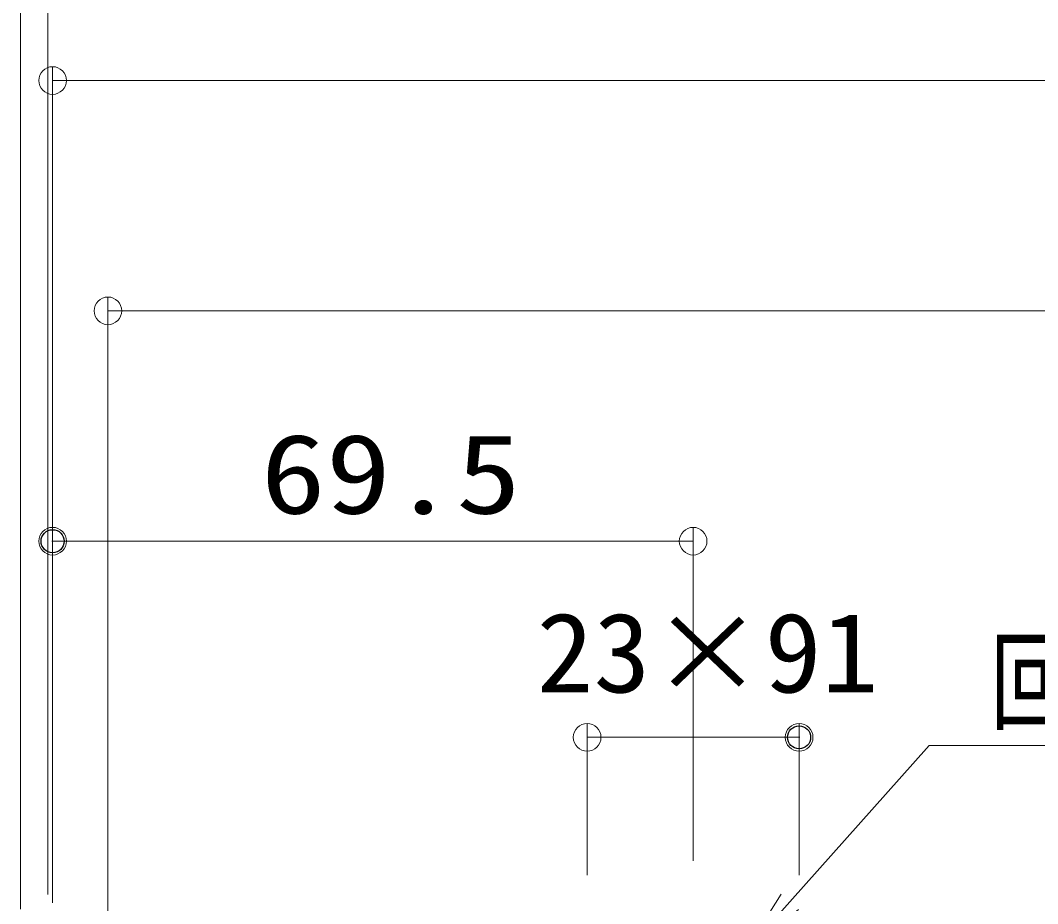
# Model space of a CAD drawing. Units: millimetres, scale not verified. Extents: x -800 to 800, y -554 to 554.
# Drawn here: x -245.3 to -135, y 88 to 183.9 of the extents above; entities that cross this region are included whole.
import ezdxf
from ezdxf.enums import TextEntityAlignment as Align

# ---------------------------------------------------------------- set-up
doc = ezdxf.new("R2010")
doc.units = ezdxf.units.MM
doc.header["$LTSCALE"] = 5
doc.header["$PDMODE"] = 32
doc.header["$PDSIZE"] = 2.5
doc.layers.add('0-4_SUNPO', color=1, linetype='Continuous', lineweight=9)
doc.layers.add('0-5_0', color=7, linetype='Continuous', lineweight=9)
doc.layers.add('0-6_DEFPOINTS', color=7, linetype='Continuous')
doc.styles.add('ＭＳ ゴシック', font='')
doc.styles.get('ＭＳ ゴシック').set_extended_font_data('MS Gothic')

# ---------------------------------------------------------------- blocks, each defined once
blk = doc.blocks.new('_ORIGIN')
at = {"layer": '0-5_0', "color": 1}
blk.add_line((0, 0), (-5, 0), dxfattribs=at)
blk.add_circle((0, 0), 2.5, dxfattribs=at)
blk = doc.blocks.new('MLeader18')
at = {"layer": '0-4_SUNPO'}
blk.add_line((-137.534, 86.145), (-90.793, 86.145), dxfattribs=at)
at = {"layer": '0-4_SUNPO', "color": 7}
blk.add_line((-161.332, 58.135), (-156.608, 63.96), dxfattribs=at)
at = {"layer": '0-4_SUNPO'}
blk.add_lwpolyline([(-156.608, 63.96), (-138.614, 86.145), (-137.534, 86.145)], dxfattribs=at)
at = {"layer": '0-4_SUNPO', "color": 7}
blk.add_lwpolyline([(-155.637, 63.173), (-161.332, 58.135), (-157.578, 64.747)], dxfattribs=at)
at = {"layer": '0-4_SUNPO', "color": 2, "style": 'ＭＳ ゴシック', "width": 0.75}
blk.add_text('取手カバー', height=8.651, dxfattribs=at).set_placement((-131.534, 86.135), align=Align.BOTTOM_LEFT)
blk = doc.blocks.new('MLeader19')
at = {"layer": '0-4_SUNPO'}
blk.add_line((-145.625, 105.183), (-107.294, 105.183), dxfattribs=at)
at = {"layer": '0-4_SUNPO', "color": 7}
blk.add_line((-166.832, 82.623), (-161.839, 88.219), dxfattribs=at)
at = {"layer": '0-4_SUNPO'}
blk.add_lwpolyline([(-161.839, 88.219), (-146.705, 105.183), (-145.625, 105.183)], dxfattribs=at)
at = {"layer": '0-4_SUNPO', "color": 7}
blk.add_lwpolyline([(-160.906, 87.387), (-166.832, 82.623), (-162.772, 89.051)], dxfattribs=at)
at = {"layer": '0-4_SUNPO', "color": 2, "style": 'ＭＳ ゴシック', "width": 0.75}
blk.add_text('回転取手', height=8.651, dxfattribs=at).set_placement((-140.08, 105.187), align=Align.BOTTOM_LEFT)

msp = doc.modelspace()

# ---------------------------------------------------------------- linework, layer by layer
at = {"layer": '0-4_SUNPO'}
for p, q in [((-245.332, 87.423), (-245.332, 228.859)), ((-242.332, 89.023), (-242.332, 203.859)), ((-241.832, 88.123), (-241.832, 178.859)), ((-238.832, 177.359), (354.168, 177.359)), ((-235.832, 86.623), (-235.832, 153.859)), ((-232.832, 152.359), (348.168, 152.359)), ((-241.832, 88.123), (-241.832, 128.859)), ((-172.332, 92.663), (-172.332, 128.859)), ((-175.332, 127.359), (-238.832, 127.359)), ((-183.832, 91.116), (-183.832, 107.571)), ((-160.832, 91.116), (-160.832, 107.571)), ((-180.832, 106.071), (-163.832, 106.071))]:
    msp.add_line(p, q, dxfattribs=at)
at = {"layer": '0-6_DEFPOINTS'}
for p in [(-241.832, 127.359), (-160.832, 106.071)]:
    msp.add_point(p, dxfattribs=at)

# ---------------------------------------------------------------- block references
at = {"layer": '0-4_SUNPO', "xscale": 0.6, "yscale": 0.6, "rotation": 180}
for p in [(-241.832, 177.359), (-235.832, 152.359), (-241.832, 127.359), (-183.832, 106.071)]:
    msp.add_blockref('_ORIGIN', p, dxfattribs=at)
at = {"layer": '0-4_SUNPO', "xscale": 0.6, "yscale": 0.6}
for p in [(-172.332, 127.359), (-160.832, 106.071)]:
    msp.add_blockref('_ORIGIN', p, dxfattribs=at)
at = {"layer": '0-4_SUNPO'}
for name in ['MLeader19', 'MLeader18']:
    msp.add_blockref(name, (0, 0), dxfattribs=at)

# ---------------------------------------------------------------- texts
at = {"layer": '0-4_SUNPO', "color": 2, "style": 'ＭＳ ゴシック'}
for s, height, width, p in [('69.5', 8.651, 1.2, (-219.253, 127.753)), ('23×91', 8.659, 1.05, (-189.328, 108.344))]:
    msp.add_text(s, height=height, dxfattribs=dict(at, width=width)).set_placement(p, align=Align.BOTTOM_LEFT)

doc.saveas('drawing.dxf')
